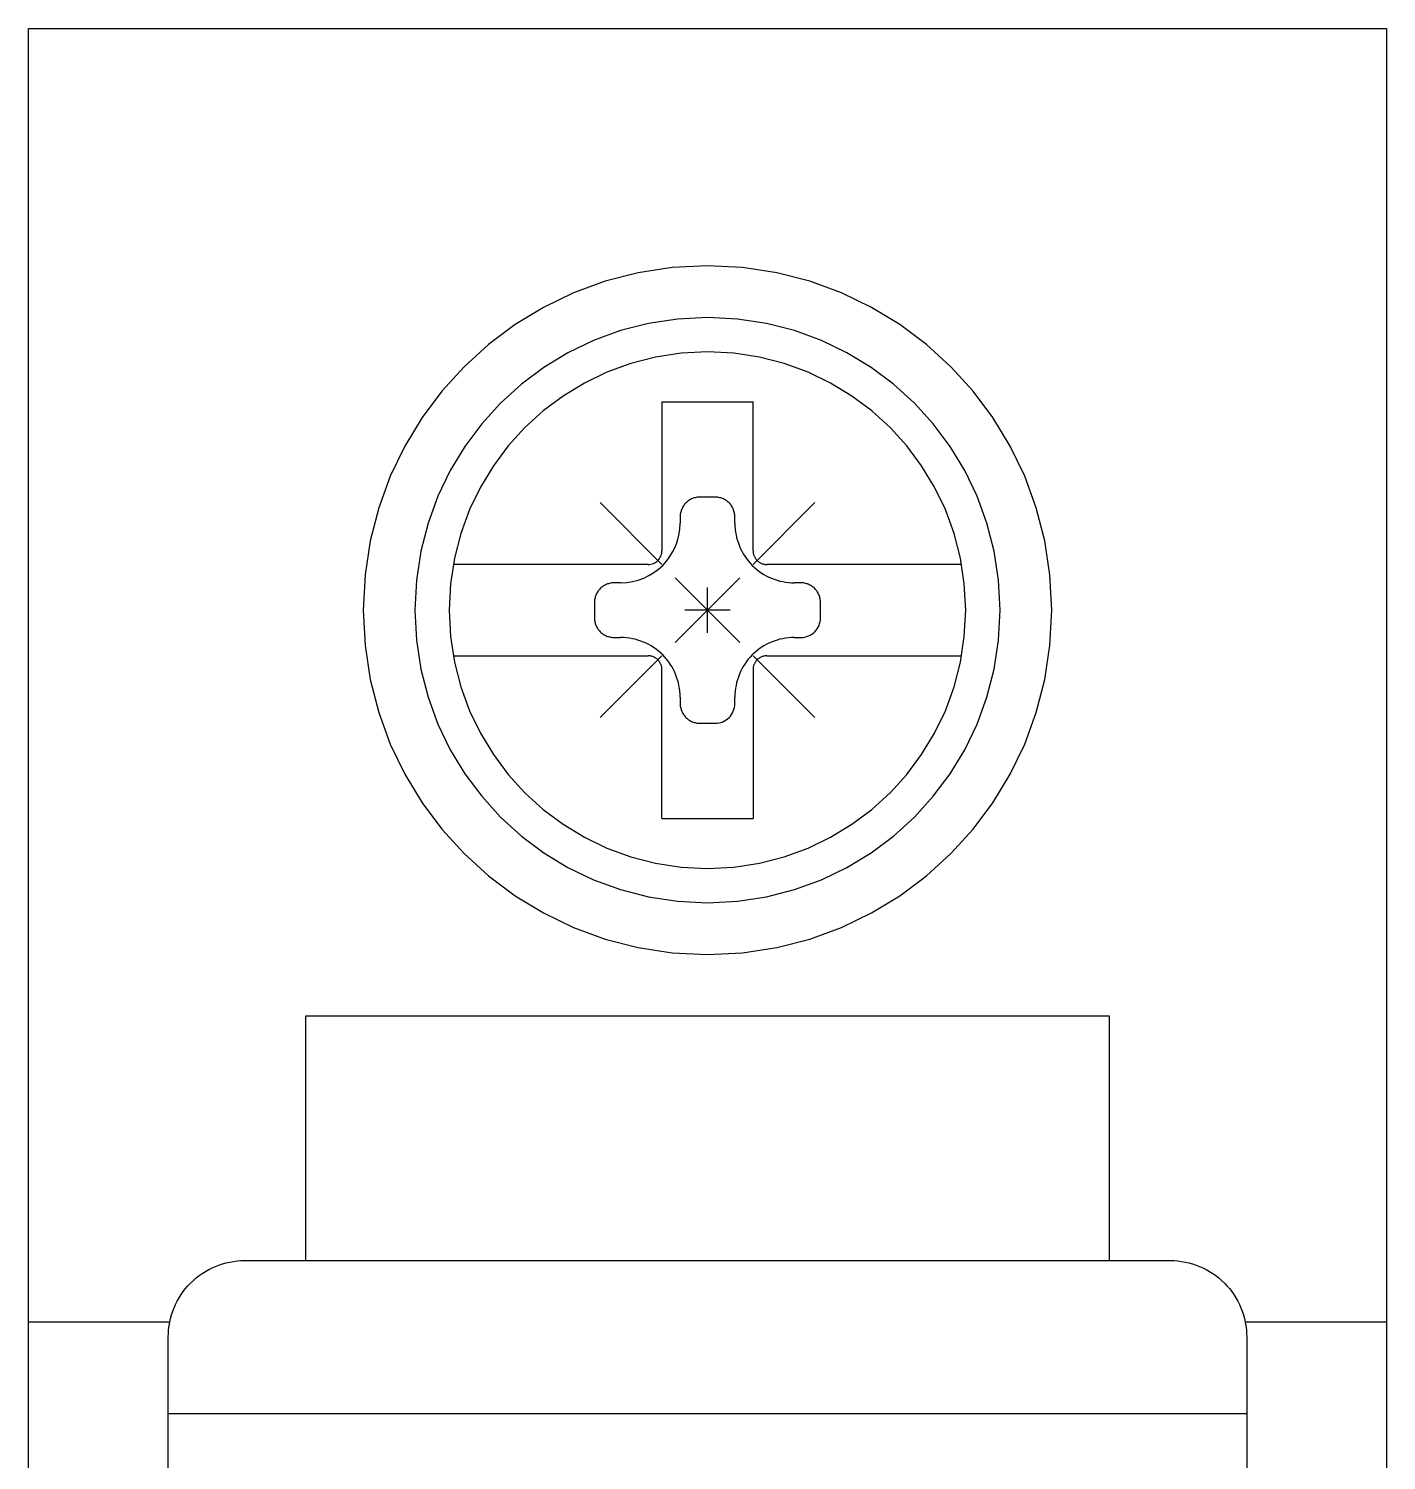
# Model space of a CAD drawing. Header units: millimetres. Extents: x 173893 to 258446, y -176540 to -123824.
# Drawn here: x 192800.99 to 192818.97, y -172777.8 to -172758.85 of the extents above; entities that cross this region are included whole.
import ezdxf

# ---------------------------------------------------------------- set-up
doc = ezdxf.new("R2010")
doc.units = ezdxf.units.MM
doc.header["$LTSCALE"] = 3

msp = doc.modelspace()

# ---------------------------------------------------------------- linework, layer by layer
for p, q in [((192800.995, -172838.335), (192800.995, -172758.854)), ((192800.995, -172758.854), (192818.967, -172758.854)), ((192818.967, -172758.854), (192818.967, -172838.335)), ((192809.062, -172762.085), (192808.626, -172762.197)), ((192809.515, -172762.016), (192809.062, -172762.085)), ((192809.981, -172761.992), (192809.515, -172762.016)), ((192810.446, -172762.016), (192809.981, -172761.992)), ((192809.981, -172761.992), (192809.981, -172761.992)), ((192810.899, -172762.085), (192810.446, -172762.016)), ((192811.335, -172762.197), (192810.899, -172762.085)), ((192808.626, -172762.197), (192808.207, -172762.35)), ((192811.754, -172762.35), (192811.335, -172762.197)), ((192808.207, -172762.35), (192807.809, -172762.542)), ((192812.152, -172762.542), (192811.754, -172762.35)), ((192807.809, -172762.542), (192807.433, -172762.77)), ((192809.585, -172762.696), (192809.2, -172762.754)), ((192809.981, -172762.676), (192809.585, -172762.696)), ((192810.376, -172762.696), (192809.981, -172762.676)), ((192809.981, -172762.676), (192809.981, -172762.676)), ((192810.761, -172762.754), (192810.376, -172762.696)), ((192812.528, -172762.77), (192812.152, -172762.542)), ((192807.433, -172762.77), (192807.082, -172763.033)), ((192808.829, -172762.85), (192808.473, -172762.98)), ((192809.2, -172762.754), (192808.829, -172762.85)), ((192811.132, -172762.85), (192810.761, -172762.754)), ((192811.488, -172762.98), (192811.132, -172762.85)), ((192812.879, -172763.033), (192812.528, -172762.77)), ((192807.082, -172763.033), (192806.759, -172763.327)), ((192808.473, -172762.98), (192808.134, -172763.143)), ((192811.826, -172763.143), (192811.488, -172762.98)), ((192813.202, -172763.327), (192812.879, -172763.033)), ((192808.134, -172763.143), (192807.815, -172763.337)), ((192809.292, -172763.201), (192808.964, -172763.285)), ((192809.631, -172763.149), (192809.292, -172763.201)), ((192809.981, -172763.132), (192809.631, -172763.149)), ((192810.33, -172763.149), (192809.981, -172763.132)), ((192809.981, -172763.132), (192809.981, -172763.132)), ((192810.669, -172763.201), (192810.33, -172763.149)), ((192810.997, -172763.285), (192810.669, -172763.201)), ((192812.146, -172763.337), (192811.826, -172763.143)), ((192806.759, -172763.327), (192806.465, -172763.65)), ((192807.815, -172763.337), (192807.517, -172763.56)), ((192808.65, -172763.4), (192808.352, -172763.544)), ((192808.964, -172763.285), (192808.65, -172763.4)), ((192811.311, -172763.4), (192810.997, -172763.285)), ((192811.609, -172763.544), (192811.311, -172763.4)), ((192812.444, -172763.56), (192812.146, -172763.337)), ((192813.496, -172763.65), (192813.202, -172763.327)), ((192806.465, -172763.65), (192806.202, -172764.001)), ((192807.517, -172763.56), (192807.242, -172763.81)), ((192808.352, -172763.544), (192808.07, -172763.715)), ((192811.891, -172763.715), (192811.609, -172763.544)), ((192812.719, -172763.81), (192812.444, -172763.56)), ((192813.759, -172764.001), (192813.496, -172763.65)), ((192807.242, -172763.81), (192806.992, -172764.085)), ((192808.07, -172763.715), (192807.807, -172763.912)), ((192809.377, -172763.791), (192809.377, -172765.763)), ((192809.377, -172763.791), (192810.584, -172763.791)), ((192810.584, -172765.763), (192810.584, -172763.791)), ((192812.154, -172763.912), (192811.891, -172763.715)), ((192812.969, -172764.085), (192812.719, -172763.81)), ((192806.202, -172764.001), (192805.974, -172764.377)), ((192807.807, -172763.912), (192807.564, -172764.132)), ((192812.397, -172764.132), (192812.154, -172763.912)), ((192813.987, -172764.377), (192813.759, -172764.001)), ((192806.992, -172764.085), (192806.769, -172764.383)), ((192807.564, -172764.132), (192807.344, -172764.375)), ((192812.617, -172764.375), (192812.397, -172764.132)), ((192813.192, -172764.383), (192812.969, -172764.085)), ((192805.974, -172764.377), (192805.782, -172764.775)), ((192806.769, -172764.383), (192806.575, -172764.702)), ((192807.344, -172764.375), (192807.147, -172764.638)), ((192812.814, -172764.638), (192812.617, -172764.375)), ((192813.386, -172764.702), (192813.192, -172764.383)), ((192814.179, -172764.775), (192813.987, -172764.377)), ((192805.782, -172764.775), (192805.629, -172765.194)), ((192806.575, -172764.702), (192806.412, -172765.041)), ((192807.147, -172764.638), (192806.976, -172764.92)), ((192812.985, -172764.92), (192812.814, -172764.638)), ((192813.549, -172765.041), (192813.386, -172764.702)), ((192814.332, -172765.194), (192814.179, -172764.775)), ((192806.976, -172764.92), (192806.832, -172765.218)), ((192813.129, -172765.218), (192812.985, -172764.92)), ((192806.412, -172765.041), (192806.282, -172765.397)), ((192808.558, -172765.126), (192809.377, -172765.945)), ((192809.663, -172765.169), (192809.656, -172765.18)), ((192809.67, -172765.158), (192809.663, -172765.169)), ((192809.678, -172765.148), (192809.67, -172765.158)), ((192809.686, -172765.138), (192809.678, -172765.148)), ((192809.696, -172765.129), (192809.686, -172765.138)), ((192809.705, -172765.12), (192809.696, -172765.129)), ((192809.696, -172765.129), (192809.696, -172765.129)), ((192809.715, -172765.112), (192809.705, -172765.12)), ((192809.725, -172765.103), (192809.715, -172765.112)), ((192809.735, -172765.096), (192809.725, -172765.103)), ((192809.746, -172765.089), (192809.735, -172765.096)), ((192809.757, -172765.083), (192809.746, -172765.089)), ((192809.769, -172765.077), (192809.757, -172765.083)), ((192809.781, -172765.072), (192809.769, -172765.077)), ((192809.793, -172765.067), (192809.781, -172765.072)), ((192809.805, -172765.063), (192809.793, -172765.067)), ((192809.817, -172765.06), (192809.805, -172765.063)), ((192809.83, -172765.057), (192809.817, -172765.06)), ((192809.842, -172765.055), (192809.83, -172765.057)), ((192809.855, -172765.053), (192809.842, -172765.055)), ((192809.868, -172765.053), (192809.855, -172765.053)), ((192809.881, -172765.052), (192809.868, -172765.053)), ((192810.08, -172765.052), (192809.881, -172765.052)), ((192809.881, -172765.052), (192809.881, -172765.052)), ((192810.093, -172765.053), (192810.08, -172765.052)), ((192810.106, -172765.053), (192810.093, -172765.053)), ((192810.119, -172765.055), (192810.106, -172765.053)), ((192810.132, -172765.057), (192810.119, -172765.055)), ((192810.144, -172765.06), (192810.132, -172765.057)), ((192810.156, -172765.063), (192810.144, -172765.06)), ((192810.169, -172765.067), (192810.156, -172765.063)), ((192810.181, -172765.072), (192810.169, -172765.067)), ((192810.192, -172765.077), (192810.181, -172765.072)), ((192810.204, -172765.083), (192810.192, -172765.077)), ((192810.215, -172765.089), (192810.204, -172765.083)), ((192810.226, -172765.096), (192810.215, -172765.089)), ((192810.236, -172765.103), (192810.226, -172765.096)), ((192810.247, -172765.112), (192810.236, -172765.103)), ((192810.256, -172765.12), (192810.247, -172765.112)), ((192810.266, -172765.129), (192810.256, -172765.12)), ((192810.275, -172765.138), (192810.266, -172765.129)), ((192810.266, -172765.129), (192810.266, -172765.129)), ((192810.283, -172765.148), (192810.275, -172765.138)), ((192810.291, -172765.158), (192810.283, -172765.148)), ((192810.299, -172765.169), (192810.291, -172765.158)), ((192810.305, -172765.18), (192810.299, -172765.169)), ((192810.584, -172765.945), (192811.403, -172765.126)), ((192813.679, -172765.397), (192813.549, -172765.041)), ((192805.629, -172765.194), (192805.517, -172765.63)), ((192806.832, -172765.218), (192806.717, -172765.532)), ((192809.62, -172765.289), (192809.619, -172765.302)), ((192809.619, -172765.302), (192809.619, -172765.315)), ((192809.619, -172765.315), (192809.619, -172765.399)), ((192809.621, -172765.276), (192809.62, -172765.289)), ((192809.624, -172765.263), (192809.621, -172765.276)), ((192809.626, -172765.251), (192809.624, -172765.263)), ((192809.63, -172765.238), (192809.626, -172765.251)), ((192809.634, -172765.226), (192809.63, -172765.238)), ((192809.639, -172765.214), (192809.634, -172765.226)), ((192809.644, -172765.202), (192809.639, -172765.214)), ((192809.649, -172765.191), (192809.644, -172765.202)), ((192809.656, -172765.18), (192809.649, -172765.191)), ((192810.312, -172765.191), (192810.305, -172765.18)), ((192810.317, -172765.202), (192810.312, -172765.191)), ((192810.323, -172765.214), (192810.317, -172765.202)), ((192810.327, -172765.226), (192810.323, -172765.214)), ((192810.331, -172765.238), (192810.327, -172765.226)), ((192810.335, -172765.251), (192810.331, -172765.238)), ((192810.338, -172765.263), (192810.335, -172765.251)), ((192810.34, -172765.276), (192810.338, -172765.263)), ((192810.341, -172765.289), (192810.34, -172765.276)), ((192810.342, -172765.302), (192810.341, -172765.289)), ((192810.343, -172765.315), (192810.342, -172765.302)), ((192810.343, -172765.399), (192810.343, -172765.315)), ((192810.343, -172765.315), (192810.343, -172765.315)), ((192813.244, -172765.532), (192813.129, -172765.218)), ((192814.444, -172765.63), (192814.332, -172765.194)), ((192806.282, -172765.397), (192806.186, -172765.768)), ((192806.717, -172765.532), (192806.633, -172765.86)), ((192809.603, -172765.558), (192809.614, -172765.48)), ((192809.614, -172765.48), (192809.619, -172765.399)), ((192810.343, -172765.399), (192810.343, -172765.399)), ((192810.343, -172765.399), (192810.344, -172765.438)), ((192810.344, -172765.438), (192810.346, -172765.477)), ((192810.346, -172765.477), (192810.351, -172765.515)), ((192810.351, -172765.515), (192810.358, -172765.553)), ((192813.328, -172765.86), (192813.244, -172765.532)), ((192813.775, -172765.768), (192813.679, -172765.397)), ((192805.517, -172765.63), (192805.448, -172766.083)), ((192809.523, -172765.774), (192809.557, -172765.706)), ((192809.557, -172765.706), (192809.583, -172765.633)), ((192809.583, -172765.633), (192809.603, -172765.558)), ((192810.358, -172765.553), (192810.366, -172765.591)), ((192810.366, -172765.591), (192810.377, -172765.628)), ((192810.377, -172765.628), (192810.389, -172765.664)), ((192810.389, -172765.664), (192810.403, -172765.7)), ((192810.403, -172765.7), (192810.418, -172765.735)), ((192810.418, -172765.735), (192810.435, -172765.77)), ((192814.513, -172766.083), (192814.444, -172765.63)), ((192806.186, -172765.768), (192806.128, -172766.153)), ((192806.633, -172765.86), (192806.581, -172766.199)), ((192809.266, -172765.931), (192809.282, -172765.923)), ((192809.282, -172765.923), (192809.297, -172765.914)), ((192809.297, -172765.914), (192809.311, -172765.903)), ((192809.311, -172765.903), (192809.324, -172765.892)), ((192809.324, -172765.892), (192809.335, -172765.879)), ((192809.335, -172765.879), (192809.346, -172765.865)), ((192809.346, -172765.865), (192809.355, -172765.849)), ((192809.355, -172765.849), (192809.363, -172765.834)), ((192809.363, -172765.834), (192809.369, -172765.817)), ((192809.369, -172765.817), (192809.374, -172765.799)), ((192809.374, -172765.799), (192809.376, -172765.781)), ((192809.376, -172765.781), (192809.377, -172765.763)), ((192809.388, -172765.956), (192809.439, -172765.9)), ((192809.439, -172765.9), (192809.484, -172765.839)), ((192809.484, -172765.839), (192809.523, -172765.774)), ((192810.435, -172765.77), (192810.454, -172765.803)), ((192810.454, -172765.803), (192810.475, -172765.836)), ((192810.475, -172765.836), (192810.497, -172765.867)), ((192810.497, -172765.867), (192810.521, -172765.898)), ((192810.521, -172765.898), (192810.546, -172765.927)), ((192810.546, -172765.927), (192810.573, -172765.956)), ((192810.584, -172765.763), (192810.584, -172765.763)), ((192810.584, -172765.763), (192810.584, -172765.772)), ((192810.584, -172765.772), (192810.585, -172765.781)), ((192810.585, -172765.781), (192810.586, -172765.79)), ((192810.586, -172765.79), (192810.587, -172765.798)), ((192810.587, -172765.798), (192810.589, -172765.807)), ((192810.589, -172765.807), (192810.592, -172765.816)), ((192810.592, -172765.816), (192810.594, -172765.824)), ((192810.594, -172765.824), (192810.598, -172765.833)), ((192810.598, -172765.833), (192810.601, -172765.84)), ((192810.601, -172765.84), (192810.605, -172765.848)), ((192810.605, -172765.848), (192810.61, -172765.856)), ((192810.61, -172765.856), (192810.614, -172765.864)), ((192810.614, -172765.864), (192810.62, -172765.871)), ((192810.62, -172765.871), (192810.625, -172765.878)), ((192810.625, -172765.878), (192810.631, -172765.885)), ((192810.631, -172765.885), (192810.637, -172765.892)), ((192810.637, -172765.892), (192810.637, -172765.892)), ((192810.637, -172765.892), (192810.644, -172765.898)), ((192810.644, -172765.898), (192810.651, -172765.904)), ((192810.651, -172765.904), (192810.658, -172765.909)), ((192810.658, -172765.909), (192810.665, -172765.914)), ((192810.665, -172765.914), (192810.672, -172765.919)), ((192810.672, -172765.919), (192810.68, -172765.923)), ((192810.68, -172765.923), (192810.688, -172765.927)), ((192810.688, -172765.927), (192810.696, -172765.931)), ((192813.38, -172766.199), (192813.328, -172765.86)), ((192813.833, -172766.153), (192813.775, -172765.768)), ((192805.448, -172766.083), (192805.424, -172766.549)), ((192809.195, -172765.945), (192806.617, -172765.945)), ((192809.138, -172766.125), (192809.206, -172766.091)), ((192809.195, -172765.945), (192809.214, -172765.944)), ((192809.195, -172765.945), (192809.195, -172765.945)), ((192809.206, -172766.091), (192809.271, -172766.052)), ((192809.214, -172765.944), (192809.232, -172765.941)), ((192809.232, -172765.941), (192809.249, -172765.937)), ((192809.249, -172765.937), (192809.266, -172765.931)), ((192809.271, -172766.052), (192809.332, -172766.007)), ((192809.332, -172766.007), (192809.388, -172765.956)), ((192810.573, -172765.956), (192810.573, -172765.956)), ((192810.573, -172765.956), (192810.602, -172765.983)), ((192810.602, -172765.983), (192810.631, -172766.008)), ((192810.631, -172766.008), (192810.661, -172766.032)), ((192810.661, -172766.032), (192810.693, -172766.054)), ((192810.693, -172766.054), (192810.726, -172766.075)), ((192810.696, -172765.931), (192810.705, -172765.934)), ((192810.705, -172765.934), (192810.713, -172765.937)), ((192810.713, -172765.937), (192810.722, -172765.939)), ((192810.722, -172765.939), (192810.73, -172765.941)), ((192810.726, -172766.075), (192810.759, -172766.094)), ((192810.73, -172765.941), (192810.739, -172765.943)), ((192810.739, -172765.943), (192810.748, -172765.944)), ((192810.748, -172765.944), (192810.757, -172765.945)), ((192810.757, -172765.945), (192810.766, -172765.945)), ((192810.759, -172766.094), (192810.793, -172766.111)), ((192813.344, -172765.945), (192810.766, -172765.945)), ((192810.793, -172766.111), (192810.829, -172766.127)), ((192814.537, -172766.549), (192814.513, -172766.083)), ((192806.128, -172766.153), (192806.108, -172766.549)), ((192806.581, -172766.199), (192806.563, -172766.549)), ((192808.528, -172766.303), (192808.521, -172766.314)), ((192808.535, -172766.293), (192808.528, -172766.303)), ((192808.544, -172766.283), (192808.535, -172766.293)), ((192808.552, -172766.273), (192808.544, -172766.283)), ((192808.561, -172766.263), (192808.552, -172766.273)), ((192808.57, -172766.254), (192808.561, -172766.263)), ((192808.561, -172766.263), (192808.561, -172766.263)), ((192808.58, -172766.246), (192808.57, -172766.254)), ((192808.59, -172766.238), (192808.58, -172766.246)), ((192808.601, -172766.231), (192808.59, -172766.238)), ((192808.612, -172766.224), (192808.601, -172766.231)), ((192808.623, -172766.217), (192808.612, -172766.224)), ((192808.634, -172766.212), (192808.623, -172766.217)), ((192808.646, -172766.206), (192808.634, -172766.212)), ((192808.658, -172766.202), (192808.646, -172766.206)), ((192808.67, -172766.198), (192808.658, -172766.202)), ((192808.682, -172766.194), (192808.67, -172766.198)), ((192808.695, -172766.192), (192808.682, -172766.194)), ((192808.708, -172766.189), (192808.695, -172766.192)), ((192808.721, -172766.188), (192808.708, -172766.189)), ((192808.733, -172766.187), (192808.721, -172766.188)), ((192808.747, -172766.187), (192808.733, -172766.187)), ((192808.831, -172766.187), (192808.747, -172766.187)), ((192808.747, -172766.187), (192808.747, -172766.187)), ((192808.831, -172766.187), (192808.912, -172766.182)), ((192808.831, -172766.187), (192808.831, -172766.187)), ((192808.912, -172766.182), (192808.99, -172766.17)), ((192808.99, -172766.17), (192809.065, -172766.151)), ((192809.065, -172766.151), (192809.138, -172766.125)), ((192809.554, -172766.122), (192810.407, -172766.975)), ((192809.554, -172766.975), (192810.407, -172766.122)), ((192809.981, -172766.85), (192809.981, -172766.247)), ((192810.829, -172766.127), (192810.864, -172766.14)), ((192810.864, -172766.14), (192810.901, -172766.152)), ((192810.901, -172766.152), (192810.938, -172766.163)), ((192810.938, -172766.163), (192810.976, -172766.171)), ((192810.976, -172766.171), (192811.014, -172766.178)), ((192811.014, -172766.178), (192811.052, -172766.183)), ((192811.052, -172766.183), (192811.091, -172766.185)), ((192811.091, -172766.185), (192811.13, -172766.187)), ((192811.215, -172766.187), (192811.13, -172766.187)), ((192811.228, -172766.187), (192811.215, -172766.187)), ((192811.241, -172766.188), (192811.228, -172766.187)), ((192811.253, -172766.189), (192811.241, -172766.188)), ((192811.266, -172766.192), (192811.253, -172766.189)), ((192811.279, -172766.194), (192811.266, -172766.192)), ((192811.291, -172766.198), (192811.279, -172766.194)), ((192811.303, -172766.202), (192811.291, -172766.198)), ((192811.315, -172766.206), (192811.303, -172766.202)), ((192811.327, -172766.212), (192811.315, -172766.206)), ((192811.338, -172766.217), (192811.327, -172766.212)), ((192811.349, -172766.224), (192811.338, -172766.217)), ((192811.36, -172766.231), (192811.349, -172766.224)), ((192811.371, -172766.238), (192811.36, -172766.231)), ((192811.381, -172766.246), (192811.371, -172766.238)), ((192811.391, -172766.254), (192811.381, -172766.246)), ((192811.4, -172766.263), (192811.391, -172766.254)), ((192811.409, -172766.273), (192811.4, -172766.263)), ((192811.4, -172766.263), (192811.4, -172766.263)), ((192811.418, -172766.283), (192811.409, -172766.273)), ((192811.426, -172766.293), (192811.418, -172766.283)), ((192811.433, -172766.303), (192811.426, -172766.293)), ((192811.44, -172766.314), (192811.433, -172766.303)), ((192813.398, -172766.549), (192813.38, -172766.199)), ((192813.853, -172766.549), (192813.833, -172766.153)), ((192808.485, -172766.423), (192808.484, -172766.436)), ((192808.484, -172766.436), (192808.484, -172766.449)), ((192808.484, -172766.449), (192808.484, -172766.648)), ((192808.487, -172766.41), (192808.485, -172766.423)), ((192808.489, -172766.397), (192808.487, -172766.41)), ((192808.492, -172766.385), (192808.489, -172766.397)), ((192808.495, -172766.373), (192808.492, -172766.385)), ((192808.499, -172766.36), (192808.495, -172766.373)), ((192808.504, -172766.348), (192808.499, -172766.36)), ((192808.509, -172766.337), (192808.504, -172766.348)), ((192808.515, -172766.325), (192808.509, -172766.337)), ((192808.521, -172766.314), (192808.515, -172766.325)), ((192811.446, -172766.325), (192811.44, -172766.314)), ((192811.452, -172766.337), (192811.446, -172766.325)), ((192811.457, -172766.348), (192811.452, -172766.337)), ((192811.462, -172766.36), (192811.457, -172766.348)), ((192811.466, -172766.373), (192811.462, -172766.36)), ((192811.469, -172766.385), (192811.466, -172766.373)), ((192811.472, -172766.397), (192811.469, -172766.385)), ((192811.474, -172766.41), (192811.472, -172766.397)), ((192811.476, -172766.423), (192811.474, -172766.41)), ((192811.477, -172766.436), (192811.476, -172766.423)), ((192811.477, -172766.449), (192811.477, -172766.436)), ((192811.477, -172766.648), (192811.477, -172766.449)), ((192811.477, -172766.449), (192811.477, -172766.449)), ((192805.424, -172766.549), (192805.424, -172766.549)), ((192805.424, -172766.549), (192805.448, -172767.014)), ((192806.108, -172766.549), (192806.108, -172766.549)), ((192806.108, -172766.549), (192806.128, -172766.945)), ((192806.563, -172766.549), (192806.563, -172766.549)), ((192806.563, -172766.549), (192806.581, -172766.898)), ((192808.484, -172766.648), (192808.484, -172766.648)), ((192808.484, -172766.648), (192808.484, -172766.661)), ((192808.484, -172766.661), (192808.485, -172766.674)), ((192808.485, -172766.674), (192808.487, -172766.687)), ((192810.282, -172766.549), (192809.679, -172766.549)), ((192811.472, -172766.701), (192811.476, -172766.675)), ((192811.476, -172766.675), (192811.477, -172766.648)), ((192813.38, -172766.898), (192813.398, -172766.549)), ((192813.398, -172766.549), (192813.398, -172766.549)), ((192813.833, -172766.945), (192813.853, -172766.549)), ((192813.853, -172766.549), (192813.853, -172766.549)), ((192814.513, -172767.014), (192814.537, -172766.549)), ((192814.537, -172766.549), (192814.537, -172766.549)), ((192808.487, -172766.687), (192808.489, -172766.7)), ((192808.489, -172766.7), (192808.492, -172766.712)), ((192808.492, -172766.712), (192808.495, -172766.725)), ((192808.495, -172766.725), (192808.499, -172766.737)), ((192808.499, -172766.737), (192808.504, -172766.749)), ((192808.504, -172766.749), (192808.509, -172766.76)), ((192808.509, -172766.76), (192808.515, -172766.772)), ((192808.515, -172766.772), (192808.521, -172766.783)), ((192808.521, -172766.783), (192808.528, -172766.794)), ((192808.528, -172766.794), (192808.535, -172766.804)), ((192808.535, -172766.804), (192808.544, -172766.815)), ((192808.544, -172766.815), (192808.552, -172766.824)), ((192808.552, -172766.824), (192808.561, -172766.834)), ((192808.561, -172766.834), (192808.561, -172766.834)), ((192808.561, -172766.834), (192808.57, -172766.843)), ((192808.57, -172766.843), (192808.58, -172766.851)), ((192808.58, -172766.851), (192808.59, -172766.859)), ((192808.59, -172766.859), (192808.601, -172766.867)), ((192808.601, -172766.867), (192808.612, -172766.873)), ((192808.612, -172766.873), (192808.623, -172766.88)), ((192811.34, -172766.879), (192811.361, -172766.866)), ((192811.361, -172766.866), (192811.382, -172766.851)), ((192811.382, -172766.851), (192811.4, -172766.834)), ((192811.4, -172766.834), (192811.417, -172766.815)), ((192811.417, -172766.815), (192811.432, -172766.795)), ((192811.432, -172766.795), (192811.445, -172766.773)), ((192811.445, -172766.773), (192811.457, -172766.75)), ((192811.457, -172766.75), (192811.465, -172766.726)), ((192811.465, -172766.726), (192811.472, -172766.701)), ((192805.448, -172767.014), (192805.517, -172767.467)), ((192806.128, -172766.945), (192806.186, -172767.329)), ((192806.581, -172766.898), (192806.633, -172767.237)), ((192808.623, -172766.88), (192808.634, -172766.885)), ((192808.634, -172766.885), (192808.646, -172766.891)), ((192808.646, -172766.891), (192808.658, -172766.895)), ((192808.658, -172766.895), (192808.67, -172766.899)), ((192808.67, -172766.899), (192808.682, -172766.903)), ((192808.682, -172766.903), (192808.695, -172766.906)), ((192808.695, -172766.906), (192808.708, -172766.908)), ((192808.708, -172766.908), (192808.721, -172766.909)), ((192808.721, -172766.909), (192808.733, -172766.91)), ((192808.733, -172766.91), (192808.747, -172766.911)), ((192808.747, -172766.911), (192808.831, -172766.911)), ((192808.87, -172766.912), (192808.831, -172766.911)), ((192808.909, -172766.915), (192808.87, -172766.912)), ((192808.947, -172766.919), (192808.909, -172766.915)), ((192808.986, -172766.926), (192808.947, -172766.919)), ((192809.023, -172766.934), (192808.986, -172766.926)), ((192809.06, -172766.945), (192809.023, -172766.934)), ((192809.097, -172766.957), (192809.06, -172766.945)), ((192809.133, -172766.971), (192809.097, -172766.957)), ((192809.168, -172766.986), (192809.133, -172766.971)), ((192809.202, -172767.003), (192809.168, -172766.986)), ((192809.235, -172767.022), (192809.202, -172767.003)), ((192809.268, -172767.043), (192809.235, -172767.022)), ((192809.3, -172767.065), (192809.268, -172767.043)), ((192809.33, -172767.089), (192809.3, -172767.065)), ((192810.661, -172767.065), (192810.631, -172767.089)), ((192810.693, -172767.043), (192810.661, -172767.065)), ((192810.726, -172767.022), (192810.693, -172767.043)), ((192810.759, -172767.003), (192810.726, -172767.022)), ((192810.793, -172766.986), (192810.759, -172767.003)), ((192810.829, -172766.971), (192810.793, -172766.986)), ((192810.864, -172766.957), (192810.829, -172766.971)), ((192810.901, -172766.945), (192810.864, -172766.957)), ((192810.938, -172766.934), (192810.901, -172766.945)), ((192810.976, -172766.926), (192810.938, -172766.934)), ((192811.014, -172766.919), (192810.976, -172766.926)), ((192811.052, -172766.915), (192811.014, -172766.919)), ((192811.091, -172766.912), (192811.052, -172766.915)), ((192811.13, -172766.911), (192811.091, -172766.912)), ((192811.13, -172766.911), (192811.215, -172766.911)), ((192811.13, -172766.911), (192811.13, -172766.911)), ((192811.215, -172766.911), (192811.241, -172766.909)), ((192811.215, -172766.911), (192811.215, -172766.911)), ((192811.241, -172766.909), (192811.268, -172766.905)), ((192811.268, -172766.905), (192811.293, -172766.899)), ((192811.293, -172766.899), (192811.317, -172766.89)), ((192811.317, -172766.89), (192811.34, -172766.879)), ((192813.328, -172767.237), (192813.38, -172766.898)), ((192813.775, -172767.329), (192813.833, -172766.945)), ((192814.444, -172767.467), (192814.513, -172767.014)), ((192806.617, -172767.152), (192809.195, -172767.152)), ((192806.633, -172767.237), (192806.717, -172767.565)), ((192808.558, -172767.971), (192809.377, -172767.152)), ((192809.204, -172767.152), (192809.195, -172767.152)), ((192809.213, -172767.153), (192809.204, -172767.152)), ((192809.222, -172767.154), (192809.213, -172767.153)), ((192809.231, -172767.156), (192809.222, -172767.154)), ((192809.239, -172767.158), (192809.231, -172767.156)), ((192809.248, -172767.16), (192809.239, -172767.158)), ((192809.256, -172767.163), (192809.248, -172767.16)), ((192809.265, -172767.166), (192809.256, -172767.163)), ((192809.273, -172767.17), (192809.265, -172767.166)), ((192809.281, -172767.174), (192809.273, -172767.17)), ((192809.288, -172767.178), (192809.281, -172767.174)), ((192809.296, -172767.183), (192809.288, -172767.178)), ((192809.303, -172767.188), (192809.296, -172767.183)), ((192809.31, -172767.193), (192809.303, -172767.188)), ((192809.317, -172767.199), (192809.31, -172767.193)), ((192809.324, -172767.206), (192809.317, -172767.199)), ((192809.33, -172767.212), (192809.324, -172767.206)), ((192809.324, -172767.206), (192809.324, -172767.206)), ((192809.36, -172767.114), (192809.33, -172767.089)), ((192809.336, -172767.219), (192809.33, -172767.212)), ((192809.341, -172767.226), (192809.336, -172767.219)), ((192809.347, -172767.233), (192809.341, -172767.226)), ((192809.351, -172767.241), (192809.347, -172767.233)), ((192809.356, -172767.249), (192809.351, -172767.241)), ((192809.36, -172767.257), (192809.356, -172767.249)), ((192809.388, -172767.141), (192809.36, -172767.114)), ((192809.415, -172767.17), (192809.388, -172767.141)), ((192809.388, -172767.141), (192809.388, -172767.141)), ((192809.44, -172767.199), (192809.415, -172767.17)), ((192809.464, -172767.23), (192809.44, -172767.199)), ((192809.486, -172767.261), (192809.464, -172767.23)), ((192810.497, -172767.23), (192810.475, -172767.261)), ((192810.521, -172767.199), (192810.497, -172767.23)), ((192810.546, -172767.17), (192810.521, -172767.199)), ((192810.573, -172767.141), (192810.546, -172767.17)), ((192810.602, -172767.114), (192810.573, -172767.141)), ((192810.573, -172767.141), (192810.573, -172767.141)), ((192810.584, -172767.152), (192811.403, -172767.971)), ((192810.605, -172767.249), (192810.601, -172767.257)), ((192810.631, -172767.089), (192810.602, -172767.114)), ((192810.61, -172767.241), (192810.605, -172767.249)), ((192810.614, -172767.233), (192810.61, -172767.241)), ((192810.62, -172767.226), (192810.614, -172767.233)), ((192810.625, -172767.219), (192810.62, -172767.226)), ((192810.631, -172767.212), (192810.625, -172767.219)), ((192810.637, -172767.206), (192810.631, -172767.212)), ((192810.644, -172767.199), (192810.637, -172767.206)), ((192810.637, -172767.206), (192810.637, -172767.206)), ((192810.651, -172767.193), (192810.644, -172767.199)), ((192810.658, -172767.188), (192810.651, -172767.193)), ((192810.665, -172767.183), (192810.658, -172767.188)), ((192810.672, -172767.178), (192810.665, -172767.183)), ((192810.68, -172767.174), (192810.672, -172767.178)), ((192810.688, -172767.17), (192810.68, -172767.174)), ((192810.696, -172767.166), (192810.688, -172767.17)), ((192810.705, -172767.163), (192810.696, -172767.166)), ((192810.713, -172767.16), (192810.705, -172767.163)), ((192810.722, -172767.158), (192810.713, -172767.16)), ((192810.73, -172767.156), (192810.722, -172767.158)), ((192810.739, -172767.154), (192810.73, -172767.156)), ((192810.748, -172767.153), (192810.739, -172767.154)), ((192810.757, -172767.152), (192810.748, -172767.153)), ((192810.766, -172767.152), (192810.757, -172767.152)), ((192810.766, -172767.152), (192810.766, -172767.152)), ((192810.766, -172767.152), (192813.344, -172767.152)), ((192813.244, -172767.565), (192813.328, -172767.237)), ((192806.186, -172767.329), (192806.282, -172767.7)), ((192809.363, -172767.265), (192809.36, -172767.257)), ((192809.367, -172767.273), (192809.363, -172767.265)), ((192809.369, -172767.281), (192809.367, -172767.273)), ((192809.372, -172767.29), (192809.369, -172767.281)), ((192809.374, -172767.299), (192809.372, -172767.29)), ((192809.375, -172767.307), (192809.374, -172767.299)), ((192809.376, -172767.316), (192809.375, -172767.307)), ((192809.377, -172767.325), (192809.376, -172767.316)), ((192809.377, -172767.335), (192809.377, -172767.325)), ((192809.377, -172767.335), (192809.377, -172767.335)), ((192809.377, -172769.307), (192809.377, -172767.335)), ((192809.507, -172767.294), (192809.486, -172767.261)), ((192809.526, -172767.327), (192809.507, -172767.294)), ((192809.543, -172767.362), (192809.526, -172767.327)), ((192809.559, -172767.397), (192809.543, -172767.362)), ((192809.572, -172767.433), (192809.559, -172767.397)), ((192809.584, -172767.469), (192809.572, -172767.433)), ((192810.389, -172767.433), (192810.377, -172767.469)), ((192810.403, -172767.397), (192810.389, -172767.433)), ((192810.418, -172767.362), (192810.403, -172767.397)), ((192810.435, -172767.327), (192810.418, -172767.362)), ((192810.454, -172767.294), (192810.435, -172767.327)), ((192810.475, -172767.261), (192810.454, -172767.294)), ((192810.585, -172767.316), (192810.584, -172767.325)), ((192810.584, -172767.325), (192810.584, -172767.335)), ((192810.584, -172767.335), (192810.584, -172769.307)), ((192810.586, -172767.307), (192810.585, -172767.316)), ((192810.587, -172767.299), (192810.586, -172767.307)), ((192810.589, -172767.29), (192810.587, -172767.299)), ((192810.592, -172767.281), (192810.589, -172767.29)), ((192810.594, -172767.273), (192810.592, -172767.281)), ((192810.598, -172767.265), (192810.594, -172767.273)), ((192810.601, -172767.257), (192810.598, -172767.265)), ((192813.679, -172767.7), (192813.775, -172767.329)), ((192805.517, -172767.467), (192805.629, -172767.903)), ((192806.717, -172767.565), (192806.832, -172767.879)), ((192809.595, -172767.506), (192809.584, -172767.469)), ((192809.603, -172767.544), (192809.595, -172767.506)), ((192809.61, -172767.582), (192809.603, -172767.544)), ((192809.615, -172767.62), (192809.61, -172767.582)), ((192809.618, -172767.659), (192809.615, -172767.62)), ((192810.346, -172767.62), (192810.344, -172767.659)), ((192810.351, -172767.582), (192810.346, -172767.62)), ((192810.358, -172767.544), (192810.351, -172767.582)), ((192810.366, -172767.506), (192810.358, -172767.544)), ((192810.377, -172767.469), (192810.366, -172767.506)), ((192813.129, -172767.879), (192813.244, -172767.565)), ((192814.332, -172767.903), (192814.444, -172767.467)), ((192806.282, -172767.7), (192806.412, -172768.056)), ((192809.619, -172767.698), (192809.618, -172767.659)), ((192809.619, -172767.698), (192809.619, -172767.783)), ((192809.619, -172767.698), (192809.619, -172767.698)), ((192809.619, -172767.783), (192809.619, -172767.783)), ((192809.619, -172767.783), (192809.619, -172767.796)), ((192809.619, -172767.796), (192809.62, -172767.809)), ((192809.62, -172767.809), (192809.621, -172767.821)), ((192809.621, -172767.821), (192809.624, -172767.834)), ((192810.337, -172767.836), (192810.341, -172767.81)), ((192810.341, -172767.81), (192810.343, -172767.783)), ((192810.344, -172767.659), (192810.343, -172767.698)), ((192810.343, -172767.783), (192810.343, -172767.698)), ((192813.549, -172768.056), (192813.679, -172767.7)), ((192805.629, -172767.903), (192805.782, -172768.322)), ((192806.832, -172767.879), (192806.976, -172768.177)), ((192809.624, -172767.834), (192809.626, -172767.847)), ((192809.626, -172767.847), (192809.63, -172767.859)), ((192809.63, -172767.859), (192809.634, -172767.871)), ((192809.634, -172767.871), (192809.639, -172767.883)), ((192809.639, -172767.883), (192809.644, -172767.895)), ((192809.644, -172767.895), (192809.649, -172767.906)), ((192809.649, -172767.906), (192809.656, -172767.917)), ((192809.656, -172767.917), (192809.663, -172767.928)), ((192809.663, -172767.928), (192809.67, -172767.939)), ((192809.67, -172767.939), (192809.678, -172767.949)), ((192809.678, -172767.949), (192809.686, -172767.959)), ((192809.686, -172767.959), (192809.696, -172767.968)), ((192809.696, -172767.968), (192809.696, -172767.968)), ((192809.696, -172767.968), (192809.705, -172767.977)), ((192809.705, -172767.977), (192809.715, -172767.986)), ((192809.715, -172767.986), (192809.725, -172767.994)), ((192809.725, -172767.994), (192809.735, -172768.001)), ((192809.735, -172768.001), (192809.746, -172768.008)), ((192809.746, -172768.008), (192809.757, -172768.014)), ((192810.205, -172768.013), (192810.227, -172768)), ((192810.227, -172768), (192810.247, -172767.985)), ((192810.247, -172767.985), (192810.266, -172767.968)), ((192810.266, -172767.968), (192810.283, -172767.95)), ((192810.283, -172767.95), (192810.298, -172767.929)), ((192810.298, -172767.929), (192810.311, -172767.908)), ((192810.311, -172767.908), (192810.322, -172767.885)), ((192810.322, -172767.885), (192810.331, -172767.861)), ((192810.331, -172767.861), (192810.337, -172767.836)), ((192812.985, -172768.177), (192813.129, -172767.879)), ((192814.179, -172768.322), (192814.332, -172767.903)), ((192806.412, -172768.056), (192806.575, -172768.395)), ((192806.976, -172768.177), (192807.147, -172768.459)), ((192809.757, -172768.014), (192809.769, -172768.02)), ((192809.769, -172768.02), (192809.781, -172768.025)), ((192809.781, -172768.025), (192809.793, -172768.03)), ((192809.793, -172768.03), (192809.805, -172768.034)), ((192809.805, -172768.034), (192809.817, -172768.037)), ((192809.817, -172768.037), (192809.83, -172768.04)), ((192809.83, -172768.04), (192809.842, -172768.042)), ((192809.842, -172768.042), (192809.855, -172768.044)), ((192809.855, -172768.044), (192809.868, -172768.045)), ((192809.868, -172768.045), (192809.881, -172768.045)), ((192809.881, -172768.045), (192810.08, -172768.045)), ((192810.08, -172768.045), (192810.107, -172768.044)), ((192810.08, -172768.045), (192810.08, -172768.045)), ((192810.107, -172768.044), (192810.133, -172768.04)), ((192810.133, -172768.04), (192810.158, -172768.033)), ((192810.158, -172768.033), (192810.182, -172768.025)), ((192810.182, -172768.025), (192810.205, -172768.013)), ((192812.814, -172768.459), (192812.985, -172768.177)), ((192813.386, -172768.395), (192813.549, -172768.056)), ((192805.782, -172768.322), (192805.974, -172768.72)), ((192813.987, -172768.72), (192814.179, -172768.322)), ((192806.575, -172768.395), (192806.769, -172768.714)), ((192807.147, -172768.459), (192807.344, -172768.722)), ((192812.617, -172768.722), (192812.814, -172768.459)), ((192813.192, -172768.714), (192813.386, -172768.395)), ((192805.974, -172768.72), (192806.202, -172769.096)), ((192806.769, -172768.714), (192806.992, -172769.012)), ((192807.344, -172768.722), (192807.564, -172768.965)), ((192812.397, -172768.965), (192812.617, -172768.722)), ((192812.969, -172769.012), (192813.192, -172768.714)), ((192813.759, -172769.096), (192813.987, -172768.72)), ((192806.202, -172769.096), (192806.465, -172769.447)), ((192806.992, -172769.012), (192807.242, -172769.287)), ((192807.564, -172768.965), (192807.807, -172769.185)), ((192812.154, -172769.185), (192812.397, -172768.965)), ((192812.719, -172769.287), (192812.969, -172769.012)), ((192813.496, -172769.447), (192813.759, -172769.096)), ((192807.242, -172769.287), (192807.517, -172769.537)), ((192807.807, -172769.185), (192808.07, -172769.382)), ((192809.377, -172769.307), (192810.584, -172769.307)), ((192811.891, -172769.382), (192812.154, -172769.185)), ((192812.444, -172769.537), (192812.719, -172769.287)), ((192806.465, -172769.447), (192806.759, -172769.77)), ((192808.07, -172769.382), (192808.352, -172769.553)), ((192811.609, -172769.553), (192811.891, -172769.382)), ((192813.202, -172769.77), (192813.496, -172769.447)), ((192807.517, -172769.537), (192807.815, -172769.76)), ((192808.352, -172769.553), (192808.65, -172769.697)), ((192808.65, -172769.697), (192808.964, -172769.812)), ((192810.997, -172769.812), (192811.311, -172769.697)), ((192811.311, -172769.697), (192811.609, -172769.553)), ((192812.146, -172769.76), (192812.444, -172769.537)), ((192806.759, -172769.77), (192807.082, -172770.064)), ((192807.815, -172769.76), (192808.134, -172769.954)), ((192808.964, -172769.812), (192809.292, -172769.896)), ((192809.292, -172769.896), (192809.631, -172769.948)), ((192810.33, -172769.948), (192810.669, -172769.896)), ((192810.669, -172769.896), (192810.997, -172769.812)), ((192811.826, -172769.954), (192812.146, -172769.76)), ((192812.879, -172770.064), (192813.202, -172769.77)), ((192807.082, -172770.064), (192807.433, -172770.327)), ((192808.134, -172769.954), (192808.473, -172770.117)), ((192809.631, -172769.948), (192809.981, -172769.966)), ((192809.981, -172769.966), (192810.33, -172769.948)), ((192809.981, -172769.966), (192809.981, -172769.966)), ((192811.488, -172770.117), (192811.826, -172769.954)), ((192812.528, -172770.327), (192812.879, -172770.064)), ((192808.473, -172770.117), (192808.829, -172770.247)), ((192808.829, -172770.247), (192809.2, -172770.343)), ((192810.761, -172770.343), (192811.132, -172770.247)), ((192811.132, -172770.247), (192811.488, -172770.117)), ((192807.433, -172770.327), (192807.809, -172770.555)), ((192809.2, -172770.343), (192809.585, -172770.401)), ((192809.585, -172770.401), (192809.981, -172770.422)), ((192809.981, -172770.422), (192810.376, -172770.401)), ((192809.981, -172770.422), (192809.981, -172770.422)), ((192810.376, -172770.401), (192810.761, -172770.343)), ((192812.152, -172770.555), (192812.528, -172770.327)), ((192807.809, -172770.555), (192808.207, -172770.747)), ((192811.754, -172770.747), (192812.152, -172770.555)), ((192808.207, -172770.747), (192808.626, -172770.9)), ((192811.335, -172770.9), (192811.754, -172770.747)), ((192808.626, -172770.9), (192809.062, -172771.012)), ((192809.062, -172771.012), (192809.515, -172771.081)), ((192810.446, -172771.081), (192810.899, -172771.012)), ((192810.899, -172771.012), (192811.335, -172770.9)), ((192809.515, -172771.081), (192809.981, -172771.105)), ((192809.981, -172771.105), (192810.446, -172771.081)), ((192809.981, -172771.105), (192809.981, -172771.105)), ((192804.665, -172775.155), (192804.665, -172771.915)), ((192804.665, -172771.915), (192815.296, -172771.915)), ((192815.296, -172771.915), (192815.296, -172775.155)), ((192803.513, -172775.214), (192803.56, -172775.199)), ((192803.56, -172775.199), (192803.608, -172775.185)), ((192803.608, -172775.185), (192803.656, -172775.175)), ((192803.656, -172775.175), (192803.705, -172775.166)), ((192803.705, -172775.166), (192803.755, -172775.16)), ((192803.755, -172775.16), (192803.805, -172775.156)), ((192803.805, -172775.156), (192803.855, -172775.155)), ((192803.855, -172775.155), (192804.665, -172775.155)), ((192804.665, -172775.155), (192815.296, -172775.155)), ((192815.296, -172775.155), (192816.106, -172775.155)), ((192816.106, -172775.155), (192816.106, -172775.155)), ((192816.106, -172775.155), (192816.156, -172775.156)), ((192816.156, -172775.156), (192816.206, -172775.16)), ((192816.206, -172775.16), (192816.256, -172775.166)), ((192816.256, -172775.166), (192816.305, -172775.175)), ((192816.305, -172775.175), (192816.353, -172775.185)), ((192816.353, -172775.185), (192816.401, -172775.199)), ((192816.401, -172775.199), (192816.447, -172775.214)), ((192803.175, -172775.417), (192803.213, -172775.384)), ((192803.213, -172775.384), (192803.252, -172775.353)), ((192803.252, -172775.353), (192803.293, -172775.325)), ((192803.293, -172775.325), (192803.335, -172775.298)), ((192803.335, -172775.298), (192803.378, -172775.274)), ((192803.378, -172775.274), (192803.422, -172775.252)), ((192803.422, -172775.252), (192803.467, -172775.232)), ((192803.467, -172775.232), (192803.513, -172775.214)), ((192816.447, -172775.214), (192816.494, -172775.232)), ((192816.494, -172775.232), (192816.539, -172775.252)), ((192816.539, -172775.252), (192816.583, -172775.274)), ((192816.583, -172775.274), (192816.626, -172775.298)), ((192816.626, -172775.298), (192816.668, -172775.325)), ((192816.668, -172775.325), (192816.708, -172775.353)), ((192816.708, -172775.353), (192816.748, -172775.384)), ((192816.748, -172775.384), (192816.786, -172775.417)), ((192803.013, -172775.606), (192803.041, -172775.565)), ((192803.041, -172775.565), (192803.072, -172775.526)), ((192803.072, -172775.526), (192803.104, -172775.488)), ((192803.104, -172775.488), (192803.139, -172775.452)), ((192803.139, -172775.452), (192803.175, -172775.417)), ((192803.139, -172775.452), (192803.139, -172775.452)), ((192816.786, -172775.417), (192816.822, -172775.452)), ((192816.822, -172775.452), (192816.822, -172775.452)), ((192816.822, -172775.452), (192816.857, -172775.488)), ((192816.857, -172775.488), (192816.889, -172775.526)), ((192816.889, -172775.526), (192816.92, -172775.565)), ((192816.92, -172775.565), (192816.949, -172775.606)), ((192802.902, -172775.826), (192802.92, -172775.78)), ((192802.92, -172775.78), (192802.939, -172775.735)), ((192802.939, -172775.735), (192802.962, -172775.691)), ((192802.962, -172775.691), (192802.986, -172775.647)), ((192802.986, -172775.647), (192803.013, -172775.606)), ((192816.949, -172775.606), (192816.975, -172775.647)), ((192816.975, -172775.647), (192816.999, -172775.691)), ((192816.999, -172775.691), (192817.022, -172775.735)), ((192817.022, -172775.735), (192817.042, -172775.78)), ((192817.042, -172775.78), (192817.059, -172775.826)), ((192800.995, -172775.965), (192802.863, -172775.965)), ((192802.853, -172776.018), (192802.862, -172775.969)), ((192802.862, -172775.969), (192802.873, -172775.92)), ((192802.873, -172775.92), (192802.886, -172775.873)), ((192802.886, -172775.873), (192802.902, -172775.826)), ((192817.059, -172775.826), (192817.075, -172775.873)), ((192817.075, -172775.873), (192817.088, -172775.92)), ((192817.088, -172775.92), (192817.099, -172775.969)), ((192817.098, -172775.965), (192818.967, -172775.965)), ((192817.099, -172775.969), (192817.108, -172776.018)), ((192802.843, -172776.168), (192802.844, -172776.117)), ((192802.844, -172776.117), (192802.847, -172776.067)), ((192802.847, -172776.067), (192802.853, -172776.018)), ((192817.108, -172776.018), (192817.114, -172776.067)), ((192817.114, -172776.067), (192817.117, -172776.117)), ((192817.117, -172776.117), (192817.119, -172776.168)), ((192802.843, -172778.193), (192802.843, -172776.168)), ((192802.843, -172776.168), (192802.843, -172776.168)), ((192817.119, -172776.168), (192817.119, -172778.193)), ((192802.843, -172777.18), (192817.119, -172777.18))]:
    msp.add_line(p, q)

doc.saveas('drawing.dxf')
